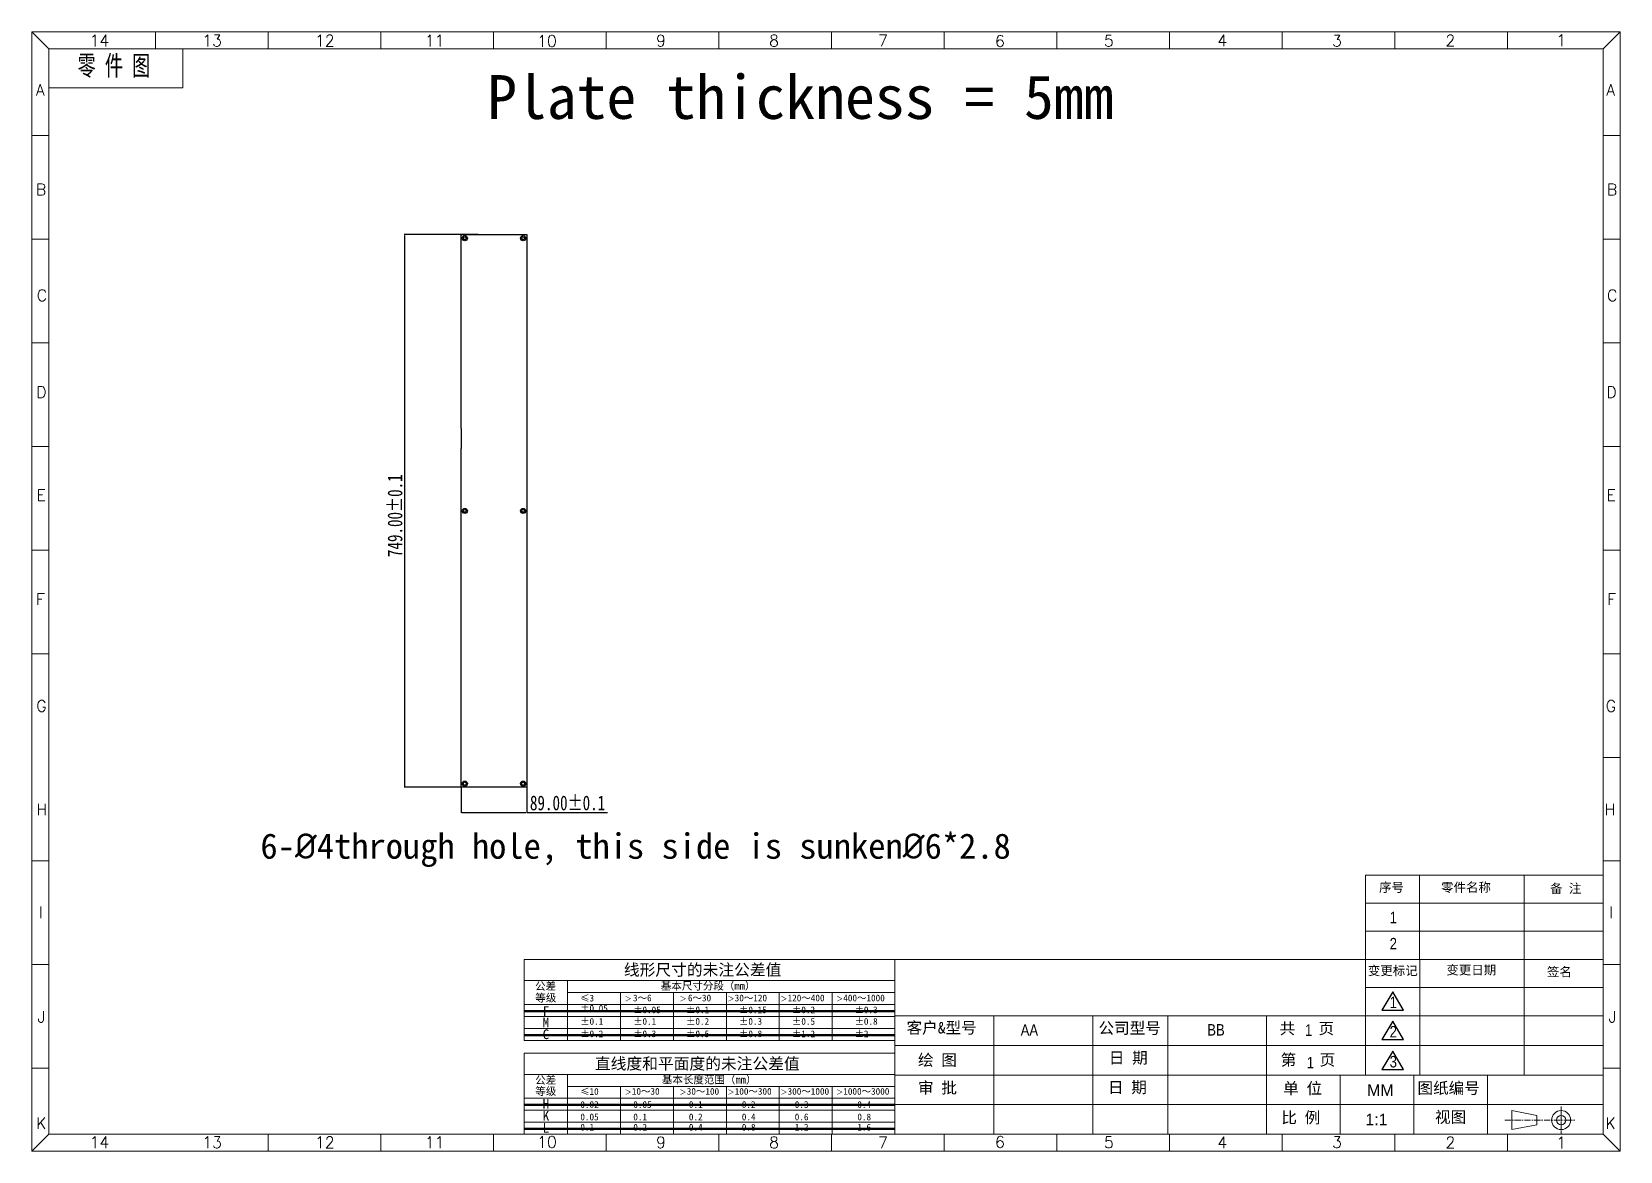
# Model space of a CAD drawing. Header units: inches. Extents: x -69 to 2083, y 1755 to 3272.
import ezdxf

# ---------------------------------------------------------------- set-up
doc = ezdxf.new("R2010")
doc.units = ezdxf.units.IN
doc.header["$MEASUREMENT"] = 0
doc.linetypes.add('CENTER', pattern=[0.6, 0.375, -0.075, 0.075, -0.075])
doc.layers.add('Dim', color=6, linetype='Continuous')
doc.layers.add('图档', color=8, linetype='Continuous', lineweight=9)
doc.styles.add('BT', font='swissc.ttf')
doc.styles.add('Song', font='', dxfattribs={"width": 0.75})
doc.styles.add('T1', font='complex.shx', dxfattribs={"height": 3, "bigfont": 'tssdchn'})
doc.styles.add('xs', font='', dxfattribs={"width": 0.67})
doc.styles.add('宋体', font='')
doc.styles.get('Song').set_extended_font_data('SimSun')
doc.styles.get('xs').set_extended_font_data('NSimSun')
doc.styles.get('宋体').set_extended_font_data('SimSun')
doc.dimstyles.new('副本 Song', dxfattribs={"dimtxt": 20, "dimasz": 1.2, "dimexe": 0.5, "dimexo": 0, "dimgap": 2, "dimtad": 1, "dimzin": 1, "dimdsep": 46, "dimtxsty": 'Song', "dimcen": 0, "dimclrd": 25, "dimclre": 25, "dimclrt": 6, "dimazin": 2, "dimtol": 1, "dimtp": 0.1, "dimtm": 0.1, "dimtfac": 1, "dimtofl": 0, "dimtmove": 0, "dimatfit": 3, "dimfxl": 1.25, "dimarcsym": 0})

# ---------------------------------------------------------------- blocks, each defined once
blk = doc.blocks.new('形位公差')
at = {"layer": '图档', "color": 4}
for p, q in [((-69.3, 15.16), (0, 15.16)), ((-69.3, 15.16), (-69.3, 0)), ((0, 15.16), (0, 0)), ((-69.3, 11.2), (0, 11.2)), ((-61.2, 11.2), (-61.2, 0)), ((-61.2, 8.96), (0, 8.96)), ((-51.3, 8.96), (-51.3, 0)), ((-41.4, 8.96), (-41.4, 0)), ((-31.5, 8.96), (-31.5, 0)), ((-21.6, 8.96), (-21.6, 0)), ((-11.7, 8.96), (-11.7, 0)), ((-69.3, 6.72), (0, 6.72)), ((-69.3, 4.48), (0, 4.48)), ((-69.3, 2.24), (0, 2.24)), ((-69.3, 0), (0, 0))]:
    blk.add_line(p, q, dxfattribs=at)
at = {"layer": '图档', "color": 4, "style": '宋体'}
for s, height, p in [('直线度和平面度的未注公差值', 2.16, (-56.08, 12.13)), ('等级', 1.44, (-67.22, 7.33)), ('公差', 1.44, (-67.25, 9.4)), ('基本长度范围（mm）', 1.44, (-43.55, 9.49)), ('H', 1.8, (-65.84, 4.8)), ('0.02', 1.26, (-58.8, 4.93)), ('≤10', 1.26, (-58.8, 7.37)), ('＞', 0.945, (-50.52, 7.39)), ('10～30', 1.26, (-49.17, 7.39)), ('0.05', 1.26, (-48.9, 4.93)), ('＞', 0.945, (-40.25, 7.39)), ('30～100', 1.26, (-38.9, 7.39)), ('0.1', 1.26, (-38.51, 4.93)), ('＞', 0.945, (-31.29, 7.39)), ('100～300', 1.26, (-29.94, 7.39)), ('0.2', 1.26, (-28.61, 4.93)), ('＞', 0.945, (-21.39, 7.39)), ('300～1000', 1.26, (-20.05, 7.39)), ('0.3', 1.26, (-18.71, 4.93)), ('＞', 0.945, (-10.98, 7.39)), ('1000～3000', 1.26, (-9.64, 7.39)), ('0.4', 1.26, (-7.01, 4.93)), ('K', 1.8, (-65.85, 2.55)), ('0.05', 1.26, (-58.8, 2.61)), ('0.1', 1.26, (-48.9, 2.61)), ('0.2', 1.26, (-38.51, 2.61)), ('0.4', 1.26, (-28.61, 2.61)), ('0.6', 1.26, (-18.71, 2.61)), ('0.8', 1.26, (-7.01, 2.61)), ('L', 1.8, (-65.85, 0.31)), ('0.1', 1.26, (-58.8, 0.68)), ('0.2', 1.26, (-48.9, 0.68)), ('0.4', 1.26, (-38.51, 0.68)), ('0.8', 1.26, (-28.61, 0.68)), ('1.2', 1.26, (-18.71, 0.68)), ('1.6', 1.26, (-7.01, 0.68))]:
    blk.add_text(s, height=height, dxfattribs=at).set_placement(p)
blk = doc.blocks.new('线形公差')
at = {"layer": '图档', "color": 151}
for p, q in [((-69.3, 15.16), (0, 15.16)), ((-69.3, 15.16), (-69.3, 0)), ((0, 15.16), (0, 0)), ((-69.3, 11.2), (0, 11.2)), ((-61.2, 11.2), (-61.2, 0)), ((-61.2, 8.96), (0, 8.96)), ((-51.3, 8.96), (-51.3, 0)), ((-41.4, 8.96), (-41.4, 0)), ((-31.5, 8.96), (-31.5, 0)), ((-21.6, 8.96), (-21.6, 0)), ((-11.7, 8.96), (-11.7, 0)), ((-69.3, 6.72), (0, 6.72)), ((-69.3, 4.48), (0, 4.48)), ((-69.3, 2.24), (0, 2.24)), ((-69.3, 0), (0, 0))]:
    blk.add_line(p, q, dxfattribs=at)
at = {"layer": '图档', "color": 151, "style": '宋体'}
for s, height, p in [('线形尺寸的未注公差值', 2.16, (-50.67, 12.13)), ('公差', 1.44, (-67.26, 9.42)), ('等级', 1.44, (-67.22, 7.25)), ('基本尺寸分段（mm）', 1.44, (-43.75, 9.49)), ('F', 1.8, (-65.84, 4.6)), ('≤3', 1.26, (-58.8, 7.29)), ('%%P0.05', 1.26, (-58.8, 5.39)), ('＞', 0.945, (-50.52, 7.31)), ('3～6', 1.26, (-48.95, 7.31)), ('%%P0.05', 1.26, (-48.9, 5.09)), ('＞', 0.945, (-40.25, 7.31)), ('%%P0.1', 1.26, (-39, 5.09)), ('6～30', 1.26, (-38.68, 7.31)), ('＞', 0.945, (-31.29, 7.31)), ('30～120', 1.26, (-29.94, 7.31)), ('%%P0.15', 1.26, (-29.1, 5.09)), ('＞', 0.945, (-21.39, 7.31)), ('120～400', 1.26, (-20.05, 7.31)), ('%%P0.2', 1.26, (-19.2, 5.09)), ('＞', 0.945, (-10.98, 7.31)), ('400～1000', 1.26, (-9.64, 7.31)), ('%%P0.3', 1.26, (-7.5, 5.09)), ('M', 1.8, (-65.85, 2.47)), ('%%P0.1', 1.26, (-58.8, 2.93)), ('%%P0.1', 1.26, (-48.9, 2.93)), ('%%P0.2', 1.26, (-39, 2.93)), ('%%P0.3', 1.26, (-29.1, 2.93)), ('%%P0.5', 1.26, (-19.2, 2.93)), ('%%P0.8', 1.26, (-7.5, 2.93)), ('C', 1.8, (-65.85, 0.25)), ('%%P0.2', 1.26, (-58.8, 0.61)), ('%%P0.3', 1.26, (-48.9, 0.61)), ('%%P0.5', 1.26, (-39, 0.61)), ('%%P0.8', 1.26, (-29.1, 0.61)), ('%%P1.2', 1.26, (-19.2, 0.61)), ('%%P2', 1.26, (-7.5, 0.61))]:
    blk.add_text(s, height=height, dxfattribs=at).set_placement(p)
blk = doc.blocks.new('2')
at = {"color": 1, "lineweight": 50}
for p, q in [((-1097.5, 1641.46), (-1029.76, 1641.46)), ((-1097.5, 1637.08), (-1029.76, 1637.08)), ((-1097.5, 1624.31), (-1029.76, 1624.31)), ((-1097.5, 1619.93), (-1029.76, 1619.93))]:
    blk.add_line(p, q, dxfattribs=at)
for points in [[(-938.77, 1644.99), (-940.72, 1641.61), (-936.82, 1641.61)], [(-938.77, 1639.63), (-940.72, 1636.26), (-936.82, 1636.26)], [(-938.77, 1634.15), (-940.72, 1630.78), (-936.82, 1630.78)]]:
    blk.add_lwpolyline(points, close=True)
at = {"layer": '图档', "color": 4}
for p, q in [((-1187.5, 1820.46), (-1187.5, 1615.85)), ((-897.18, 1820.46), (-1187.5, 1820.46)), ((-1187.5, 1820.46), (-1184.4, 1817.36)), ((-1164.86, 1817.36), (-1164.86, 1820.46)), ((-1144.27, 1817.36), (-1144.27, 1820.46)), ((-1123.68, 1817.36), (-1123.68, 1820.46)), ((-1103.09, 1817.36), (-1103.09, 1820.46)), ((-1082.5, 1817.36), (-1082.5, 1820.46)), ((-1061.91, 1817.36), (-1061.91, 1820.46)), ((-1041.31, 1817.36), (-1041.31, 1820.46)), ((-1020.72, 1817.36), (-1020.72, 1820.46)), ((-1000.13, 1817.36), (-1000.13, 1820.46)), ((-979.54, 1817.36), (-979.54, 1820.46)), ((-958.95, 1817.36), (-958.95, 1820.46)), ((-938.36, 1817.36), (-938.36, 1820.46)), ((-917.77, 1817.36), (-917.77, 1820.46)), ((-897.18, 1820.46), (-900.28, 1817.36)), ((-897.18, 1615.85), (-897.18, 1820.46)), ((-1184.4, 1817.36), (-1184.4, 1618.95)), ((-900.28, 1817.36), (-1184.4, 1817.36)), ((-1159.87, 1817.36), (-1159.87, 1810.19)), ((-900.28, 1618.95), (-900.28, 1817.36)), ((-1184.4, 1810.19), (-1159.87, 1810.19)), ((-1184.4, 1801.52), (-1187.5, 1801.52)), ((-900.28, 1801.52), (-897.18, 1801.52)), ((-1184.4, 1782.57), (-1187.5, 1782.57)), ((-900.28, 1782.57), (-897.18, 1782.57)), ((-1184.4, 1763.63), (-1187.5, 1763.63)), ((-900.28, 1763.63), (-897.18, 1763.63)), ((-1184.4, 1744.68), (-1187.5, 1744.68)), ((-900.28, 1744.68), (-897.18, 1744.68)), ((-1184.4, 1725.74), (-1187.5, 1725.74)), ((-900.28, 1725.74), (-897.18, 1725.74)), ((-1184.4, 1706.79), (-1187.5, 1706.79)), ((-900.28, 1706.79), (-897.18, 1706.79)), ((-900.28, 1687.84), (-897.18, 1687.84)), ((-1184.4, 1668.9), (-1187.5, 1668.9)), ((-900.28, 1668.9), (-897.18, 1668.9)), ((-943.72, 1666.32), (-900.35, 1666.32)), ((-943.72, 1650.92), (-943.72, 1666.32)), ((-933.84, 1650.92), (-933.84, 1666.32)), ((-914.75, 1629.77), (-914.75, 1666.32)), ((-943.72, 1661.19), (-900.35, 1661.19)), ((-943.72, 1656.05), (-900.35, 1656.05)), ((-1184.4, 1649.95), (-1187.5, 1649.95)), ((-1029.76, 1618.95), (-1029.76, 1650.92)), ((-1029.76, 1650.92), (-900.28, 1650.92)), ((-943.72, 1629.77), (-943.72, 1650.92)), ((-933.82, 1629.77), (-933.82, 1650.92)), ((-900.28, 1649.95), (-897.18, 1649.95)), ((-943.72, 1645.75), (-900.28, 1645.75)), ((-900.28, 1618.95), (-900.28, 1643.54)), ((-1029.76, 1640.59), (-900.28, 1640.59)), ((-1011.66, 1618.95), (-1011.66, 1640.59)), ((-993.58, 1618.95), (-993.58, 1640.59)), ((-979.89, 1618.95), (-979.89, 1640.59)), ((-961.8, 1618.95), (-961.8, 1640.59)), ((-1029.76, 1635.18), (-900.28, 1635.18)), ((-1184.4, 1631.01), (-1187.5, 1631.01)), ((-1029.76, 1629.77), (-900.28, 1629.77)), ((-948.37, 1618.95), (-948.37, 1629.77)), ((-934.93, 1618.95), (-934.93, 1629.77)), ((-921.44, 1618.95), (-921.44, 1629.77)), ((-900.28, 1631.01), (-897.18, 1631.01)), ((-1029.76, 1624.36), (-900.28, 1624.36)), ((-1187.5, 1615.85), (-1184.4, 1618.95)), ((-1184.4, 1618.95), (-900.28, 1618.95)), ((-1144.27, 1618.95), (-1144.27, 1615.85)), ((-1123.68, 1618.95), (-1123.68, 1615.85)), ((-1103.09, 1618.95), (-1103.09, 1615.85)), ((-1082.5, 1618.95), (-1082.5, 1615.85)), ((-1061.91, 1618.95), (-1061.91, 1615.85)), ((-1041.31, 1618.95), (-1041.31, 1615.85)), ((-1020.72, 1618.95), (-1020.72, 1615.85)), ((-1000.13, 1618.95), (-1000.13, 1615.85)), ((-979.54, 1618.95), (-979.54, 1615.85)), ((-958.95, 1618.95), (-958.95, 1615.85)), ((-938.36, 1618.95), (-938.36, 1615.85)), ((-917.77, 1618.95), (-917.77, 1615.85)), ((-897.18, 1615.85), (-900.28, 1618.95)), ((-1187.5, 1615.85), (-897.18, 1615.85))]:
    blk.add_line(p, q, dxfattribs=at)
at = {"layer": '图档'}
for p, q in [((-943.72, 1661.19), (-900.35, 1661.19)), ((-916.98, 1623.28), (-916.98, 1619.81)), ((-916.98, 1623.28), (-912.44, 1622.39)), ((-916.98, 1619.81), (-912.44, 1620.7)), ((-912.44, 1622.39), (-912.44, 1620.7)), ((-999.88, 1618.95), (-900.28, 1618.95))]:
    blk.add_line(p, q, dxfattribs=at)
at = {"layer": '图档', "color": 1, "linetype": 'CENTER'}
blk.add_line((-907.98, 1619.07), (-907.98, 1624.02), dxfattribs=at)
at = {"layer": '图档', "color": 1, "linetype": 'CENTER', "ltscale": 3}
blk.add_line((-918.29, 1621.54), (-905.5, 1621.54), dxfattribs=at)
at = {"layer": '图档'}
for radius in [1.74, 0.845]:
    blk.add_circle((-907.98, 1621.54), radius, dxfattribs=at)
at = {"layer": '图档', "xscale": 0.9774952991901955, "yscale": 0.9774952991913323, "zscale": 0.9774952991901955}
for name, p in [('线形公差', (-1029.76, 1636.1)), ('形位公差', (-1029.76, 1618.95))]:
    blk.add_blockref(name, p, dxfattribs=at)
at = {"layer": 'Dim', "color": 2, "style": 'BT'}
for s, height, p in [('AA', 2.088, (-1006.76, 1636.96, 0)), ('BB', 2.088, (-972.66, 1636.99, 0)), ('1', 2.09, (-954.81, 1636.94, 0)), ('1', 2.09, (-954.46, 1631.01, 0))]:
    blk.add_text(s, height=height, dxfattribs=at).set_placement(p)
at = {"layer": '图档', "color": 4, "style": 'T1'}
for s, height, p in [('14', 2.093, (-1176.92, 1817.8)), ('13', 2.093, (-1156.33, 1817.8)), ('12', 2.093, (-1135.74, 1817.8)), ('11', 2.093, (-1115.65, 1817.8)), ('10', 2.093, (-1095.12, 1817.74)), ('9', 2.09, (-1073.4, 1817.8)), ('8', 2.09, (-1052.73, 1817.8)), ('7', 2.09, (-1032.83, 1817.82)), ('6', 2.09, (-1011.45, 1817.72)), ('5', 2.09, (-991.54, 1817.78)), ('4', 2.09, (-970.79, 1817.82)), ('3', 2.09, (-949.84, 1817.77)), ('2', 2.09, (-929.13, 1817.81)), ('1', 2.09, (-908.86, 1817.85)), ('A', 2.09, (-1186.75, 1808.8)), ('A', 2.09, (-899.72, 1808.8)), ('B', 2.09, (-1186.75, 1790.58)), ('B', 2.09, (-899.62, 1790.58)), ('C', 2.09, (-1186.58, 1771.23)), ('C', 2.09, (-899.59, 1771.23)), ('D', 2.09, (-1186.67, 1753.56)), ('D', 2.09, (-899.71, 1753.56)), ('E', 2.09, (-1186.61, 1734.73)), ('E', 2.09, (-899.67, 1734.73)), ('F', 2.09, (-1186.72, 1715.69)), ('F', 2.09, (-899.55, 1715.69)), ('G', 2.09, (-1186.67, 1696.19)), ('G', 2.09, (-899.81, 1696.19)), ('H', 2.09, (-1186.65, 1677.27)), ('H', 2.09, (-900.02, 1677.27)), ('I', 2.09, (-1186.19, 1658.47)), ('I', 2.09, (-899.18, 1658.47)), ('J', 2.09, (-1186.46, 1639.38)), ('J', 2.09, (-899.31, 1639.38)), ('K', 2.09, (-1186.71, 1619.94)), ('K', 2.09, (-899.87, 1619.94)), ('14', 2.093, (-1176.92, 1616.42)), ('13', 2.093, (-1156.33, 1616.42)), ('12', 2.093, (-1135.74, 1616.42)), ('11', 2.093, (-1115.65, 1616.42)), ('10', 2.093, (-1095.12, 1616.48)), ('9', 2.09, (-1073.4, 1616.42)), ('8', 2.09, (-1052.73, 1616.42)), ('7', 2.09, (-1032.83, 1616.4)), ('6', 2.09, (-1011.45, 1616.5)), ('5', 2.09, (-991.54, 1616.44)), ('4', 2.09, (-970.79, 1616.4)), ('3', 2.09, (-949.84, 1616.45)), ('2', 2.09, (-929.13, 1616.41)), ('1', 2.09, (-908.86, 1616.37))]:
    blk.add_text(s, height=height, dxfattribs=at).set_placement(p)
at = {"layer": '图档', "attachment_point": 1}
for s, insert, char_height, style in [('{\\H1.127x;\\C4;零\\fKaiTi_GB2312|b0|i0|c134|p49; \\fNSimSun|b0|i0|c134|p49;件\\fKaiTi_GB2312|b0|i0|c134|p49; \\fNSimSun|b0|i0|c134|p49;图}', (-1179.13, 1816.11), 3.22943, 'xs'), ('{\\fSwis721 BT|b0|i0|c0|p34;MM}', (-943.44, 1628.06), 2.0878, 'BT'), ('{\\fSwis721 BT|b0|i0|c0|p34;1:1}', (-943.76, 1622.7), 2.0878, 'BT')]:
    blk.add_mtext(s, dxfattribs=dict(at, insert=insert, char_height=char_height, style=style))
at = {"layer": '图档', "attachment_point": 1, "style": 'BT'}
for s, insert, char_height, width in [('序号', (-941.26, 1664.92), 1.67, 22.8967), ('{\\fSimSun|b0|i0|c134|p2;零件名称}', (-929.92, 1664.93), 1.6703, 22.8967), ('{\\fKaiTi_GB2312|b0|i0|c134|p49;备 注}', (-909.98, 1664.72), 1.6703, 22.8967), ('1', (-939.33, 1659.62), 2.09, 28.6209), ('2', (-939.32, 1654.83), 2.09, 28.6209), ('变更标记', (-943.3, 1649.69), 1.67, 22.8967), ('变更日期', (-928.95, 1649.82), 1.67, 22.8967), ('签名', (-910.58, 1649.48), 1.67, 22.8967), ('1', (-939.32, 1644.1), 2.09, 28.6209), ('{\\fSimSun|b0|i0|c134|p2;客户\\fKaiTi_GB2312|b0|i0|c134|p49;&\\fSimSun|b0|i0|c134|p2;型号}', (-1027.61, 1639.46), 2.0878, 28.6209), ('{\\fKaiTi_GB2312|b0|i0|c134|p49; 公司型号}', (-993.95, 1639.4), 2.0878, 28.6209), ('{\\fSimSun|b0|i0|c134|p2;共\\fKaiTi_GB2312|b0|i0|c134|p49;   \\fSimSun|b0|i0|c134|p2;页}', (-959.43, 1639.34, 0), 2.0878, 28.6209), ('2', (-939.32, 1638.74), 2.09, 28.6209), ('{\\fKaiTi_GB2312|b0|i0|c134|p49;绘 图}', (-1025.53, 1633.56), 2.0878, 28.6209), ('{\\fKaiTi_GB2312|b0|i0|c134|p49;日 期}', (-990.65, 1633.98), 2.0878, 28.6209), ('{\\fKaiTi_GB2312|b0|i0|c134|p49;第   页}', (-959.23, 1633.6, 0), 2.0878, 28.6209), ('3', (-939.32, 1633.26), 2.09, 28.6209), ('{\\fKaiTi_GB2312|b0|i0|c134|p49;审 批}', (-1025.53, 1628.5), 2.0878, 28.6209), ('{\\fKaiTi_GB2312|b0|i0|c134|p49;日 期}', (-990.8, 1628.57), 2.0878, 28.6209), ('{\\fKaiTi_GB2312|b0|i0|c134|p49;单 位}', (-958.78, 1628.4), 2.0878, 28.6209), ('{\\fSimSun|b0|i0|c134|p2;图纸编号}', (-934.23, 1628.44), 2.0878, 28.6209), ('{\\fKaiTi_GB2312|b0|i0|c134|p49;比 例}', (-959.12, 1623.05), 2.0878, 28.6209), ('视图', (-931.04, 1623.14, 0), 2.088, 28.6209)]:
    blk.add_mtext(s, dxfattribs=dict(at, insert=insert, char_height=char_height, width=width))
blk = doc.blocks.new('*D5')
at = {"color": 25, "lineweight": -2}
for p, q in [((512.4, 2248), (512.4, 2213.5)), ((601.4, 2248), (601.4, 2213.5)), ((513.6, 2214), (600.2, 2214)), ((601.4, 2214), (710.8, 2214))]:
    blk.add_line(p, q, dxfattribs=at)
at = {"color": 25}
for points in [[(513.6, 2214.2), (513.6, 2213.8), (512.4, 2214)], [(600.2, 2214.2), (600.2, 2213.8), (601.4, 2214)]]:
    blk.add_solid(points, dxfattribs=at)
at = {"layer": 'Defpoints', "color": 0}
for p in [(512.4, 2248), (601.4, 2248), (601.4, 2214)]:
    blk.add_point(p, dxfattribs=at)
at = {"color": 6, "insert": (656.7, 2226.7), "char_height": 20, "attachment_point": 5, "style": 'Song'}
blk.add_mtext('89.00±0.1', dxfattribs=at)
blk = doc.blocks.new('*D6')
at = {"color": 25, "lineweight": -2}
for p, q in [((535.8, 2997), (435.3, 2997)), ((435.8, 2995.8), (435.8, 2249.2)), ((556.9, 2248), (435.3, 2248))]:
    blk.add_line(p, q, dxfattribs=at)
at = {"color": 25}
for points in [[(435.6, 2995.8), (436, 2995.8), (435.8, 2997)], [(435.6, 2249.2), (436, 2249.2), (435.8, 2248)]]:
    blk.add_solid(points, dxfattribs=at)
at = {"layer": 'Defpoints', "color": 0}
for p in [(535.8, 2997), (435.8, 2248), (556.9, 2248)]:
    blk.add_point(p, dxfattribs=at)
at = {"color": 6, "insert": (423, 2616), "char_height": 20, "attachment_point": 5, "rotation": 90, "style": 'Song'}
blk.add_mtext('749.00±0.1', dxfattribs=at)

msp = doc.modelspace()

# ---------------------------------------------------------------- linework, layer by layer
at = {"color": 7, "linetype": 'Continuous'}
for p, q in [((512.415, 2734.282), (512.415, 2996.982)), ((512.415, 2996.982), (601.415, 2996.982)), ((601.415, 2996.982), (601.415, 2247.982)), ((512.415, 2247.982), (512.415, 2706.982)), ((601.415, 2247.982), (512.415, 2247.982))]:
    msp.add_line(p, q, dxfattribs=at)
msp.add_line((512.415, 2734.282), (512.415, 2706.982))
at = {"color": 1, "linetype": 'Continuous'}
for centre, radius in [((517.415, 2991.982), 3.5), ((517.415, 2991.982), 2), ((596.415, 2991.982), 3.5), ((596.415, 2991.982), 2), ((517.415, 2622.482), 3.5), ((596.415, 2622.482), 3.5), ((517.415, 2622.482), 2), ((596.415, 2622.482), 2), ((517.415, 2252.982), 3.5), ((517.415, 2252.982), 2), ((596.415, 2252.982), 3.5), ((596.415, 2252.982), 2)]:
    msp.add_circle(centre, radius, dxfattribs=at)

# ---------------------------------------------------------------- block references
at = {"color": 4, "xscale": 7.413119999994137, "yscale": 7.413120000001072, "zscale": 7.413120000000152}
msp.add_blockref('2', (8733.836, -10223.594), dxfattribs=at)

# ---------------------------------------------------------------- texts
at = {"layer": 'Dim', "color": 2, "width": 1464.07321, "attachment_point": 1, "style": 'BT'}
for s, insert, char_height in [('{\\fSimSun|b1|i0|c134|p2;Plate thickness = 5mm}', (547.767, 3213.031), 59.4), ('{\\fSimSun|b1|i0|c134|p2;\\C1;6-\\fISOCPEUR|b1|i0|c0|p34;%%C\\fSimSun|b1|i0|c134|p2;4through hole, this side is sunken\\fISOCPEUR|b1|i0|c0|p34;%%C\\fSimSun|b1|i0|c134|p2;6*2.8}', (240.569, 2185.535), 34.32)]:
    msp.add_mtext(s, dxfattribs=dict(at, insert=insert, char_height=char_height))

# ---------------------------------------------------------------- dimensions: what is measured, and where the dimension line sits
at = {"color": 31}
dim = msp.add_linear_dim(base=(435.77, 2247.982), p1=(535.77, 2996.982), p2=(556.915, 2247.982), angle=90, dimstyle='副本 Song', dxfattribs=at)
dim.commit()
dim.dimension.update_dxf_attribs({"geometry": '*D6', "text_midpoint": (435.77, 2615.967), "dimtype": 160})
dim = msp.add_linear_dim(base=(601.415, 2213.967), p1=(512.415, 2247.982), p2=(601.415, 2247.982), dimstyle='副本 Song', dxfattribs=at)
dim.commit()
dim.dimension.update_dxf_attribs({"geometry": '*D5', "text_midpoint": (656.696, 2226.749)})

doc.saveas('drawing.dxf')
